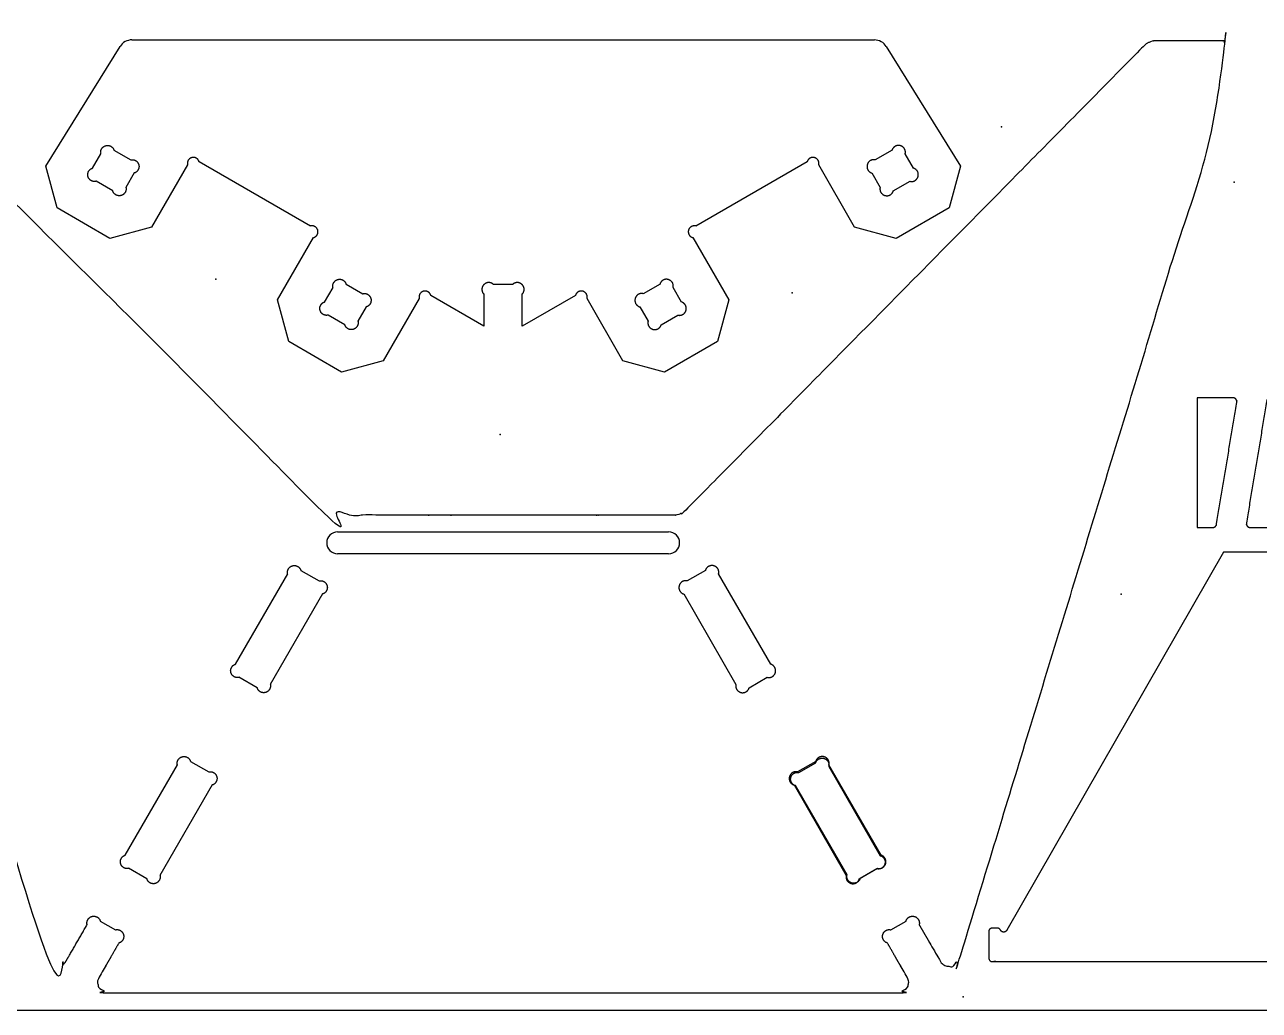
# Model space of a CAD drawing. Header units: millimetres. Extents: x 0 to 2438, y 0 to 1220.
# Drawn here: x 995 to 1701, y 0 to 564 of the extents above; entities that cross this region are included whole.
import ezdxf

# ---------------------------------------------------------------- set-up
doc = ezdxf.new("R2010")
doc.units = ezdxf.units.MM
doc.header["$MEASUREMENT"] = 0
for name, color, linetype, true_color in [('Board Fixings', 6, 'Continuous', 0xff00ff), ('Pockets 10mm', 5, 'Continuous', 0x0000ff), ('Profile - inside', 30, 'Continuous', 0xff7f00), ('Profile - outside', 18, 'Continuous', 0x000000), ('Stock Perimeter', 1, 'Continuous', 0xff0007)]:
    doc.layers.add(name, color=color, linetype=linetype, true_color=true_color)

msp = doc.modelspace()

# ---------------------------------------------------------------- linework, layer by layer
at = {"layer": 'Board Fixings'}
for p in [(1553.68, 505.64), (1686.88, 474.04), (1103.92, 418.52), (1433.89, 410.75), (1266.65, 329.55), (1622.17, 238.16), (1531.79, 7.8)]:
    msp.add_point(p, dxfattribs=at)
at = {"layer": 'Pockets 10mm'}
for p, q in [((1173.68, 273.86), (1363.16, 273.86)), ((1363.16, 261.36), (1173.68, 261.36))]:
    msp.add_line(p, q, dxfattribs=at)
for centre, start, end in [((1173.68, 267.61), 90, 270), ((1363.16, 267.61), 270, 90)]:
    msp.add_arc(centre, 6.25, start, end, dxfattribs=at)
at = {"layer": 'Profile - inside'}
for p, q in [((1033.39, 481.99), (1038.18, 490.31)), ((1045.63, 492.3), (1055.24, 486.76)), ((1491.07, 492.3), (1481.47, 486.76)), ((1503.32, 481.99), (1498.52, 490.31)), ((1044.99, 469), (1035.39, 474.55)), ((1057.24, 479.31), (1052.44, 471)), ((1479.47, 479.31), (1484.26, 471)), ((1491.71, 469), (1501.32, 474.55)), ((1166.24, 405.39), (1171.03, 413.7)), ((1178.48, 415.7), (1188.09, 410.15)), ((1358.22, 415.7), (1348.62, 410.15)), ((1370.47, 405.39), (1365.67, 413.7)), ((1177.84, 392.39), (1168.23, 397.94)), ((1190.08, 402.7), (1185.29, 394.39)), ((1346.62, 402.7), (1351.42, 394.39)), ((1358.87, 392.39), (1368.47, 397.94)), ((1115.2, 198.05), (1145.11, 249.83)), ((1152.57, 251.82), (1163.03, 245.78)), ((1384.27, 251.82), (1373.8, 245.78)), ((1421.63, 198.05), (1391.72, 249.83)), ((1165.03, 238.33), (1135.13, 186.54)), ((1371.8, 238.33), (1401.71, 186.54)), ((1127.68, 184.55), (1117.2, 190.6)), ((1409.16, 184.55), (1419.64, 190.6)), ((1089.43, 142.5), (1099.89, 136.45)), ((1447.41, 142.5), (1436.95, 136.45)), ((1437.73, 136.04), (1447.34, 141.59)), ((1052.06, 88.73), (1081.97, 140.51)), ((1454.79, 139.6), (1484.32, 88.47)), ((1484.77, 88.73), (1454.87, 140.51)), ((1101.89, 129), (1071.99, 77.22)), ((1434.95, 129), (1464.85, 77.22)), ((1465.27, 77.46), (1435.74, 128.59)), ((1064.54, 75.22), (1054.05, 81.28)), ((1472.3, 75.22), (1482.78, 81.28)), ((1482.33, 81.01), (1472.72, 75.47))]:
    msp.add_line(p, q, dxfattribs=at)
for points, weights, knots in [([(1038.18, 490.31), (1038.03, 490.62), (1038.03, 491.13), (1038.03, 495.06), (1041.96, 495.06), (1044.97, 495.06), (1045.63, 492.3)], [0.999999999999, 1.03635413562, 1.0922211219, 0.772316961853, 1.0922211219, 0.829119450549, 0.99878853296], [-261.09806, -261.09806, -261.09806, -260.864486, -260.864486, -259.536344, -259.536344, -258.442736, -258.442736, -258.442736]), ([(1498.52, 490.31), (1498.68, 490.62), (1498.68, 491.13), (1498.68, 495.06), (1494.75, 495.06), (1491.74, 495.06), (1491.07, 492.3)], [0.999999999999, 1.03635413562, 1.0922211219, 0.772316961853, 1.0922211219, 0.829119450549, 0.99878853296], [-261.09806, -261.09806, -261.09806, -260.864486, -260.864486, -259.536344, -259.536344, -258.442736, -258.442736, -258.442736]), ([(1035.39, 474.55), (1032.67, 473.74), (1031.16, 476.35), (1029.2, 479.75), (1032.6, 481.72), (1033.04, 481.97), (1033.39, 481.99)], [0.998784881367, 0.829122281803, 1.0922211219, 0.772316961852, 1.0922211219, 1.03635413562, 0.999999999999], [-221.355112, -221.355112, -221.355112, -220.261511, -220.261511, -218.933364, -218.933364, -218.699789, -218.699789, -218.699789]), ([(1055.24, 486.76), (1057.96, 487.56), (1059.46, 484.96), (1061.43, 481.56), (1058.03, 479.59), (1057.58, 479.33), (1057.24, 479.31)], [0.99878853296, 0.829119450549, 1.0922211219, 0.772316961853, 1.0922211219, 1.03635413562, 0.999999999999], [-247.354184, -247.354184, -247.354184, -246.260575, -246.260575, -244.932434, -244.932434, -244.69886, -244.69886, -244.69886]), ([(1481.47, 486.76), (1478.75, 487.56), (1477.24, 484.96), (1475.28, 481.56), (1478.68, 479.59), (1479.12, 479.33), (1479.47, 479.31)], [0.99878853296, 0.829119450549, 1.0922211219, 0.772316961853, 1.0922211219, 1.03635413562, 0.999999999999], [-247.354184, -247.354184, -247.354184, -246.260575, -246.260575, -244.932434, -244.932434, -244.69886, -244.69886, -244.69886]), ([(1501.32, 474.55), (1504.04, 473.74), (1505.54, 476.35), (1507.51, 479.75), (1504.11, 481.72), (1503.66, 481.97), (1503.32, 481.99)], [0.998784881367, 0.829122281803, 1.0922211219, 0.772316961852, 1.0922211219, 1.03635413562, 0.999999999999], [-221.355112, -221.355112, -221.355112, -220.261511, -220.261511, -218.933364, -218.933364, -218.699789, -218.699789, -218.699789]), ([(1052.44, 471), (1052.6, 470.69), (1052.6, 470.18), (1052.6, 466.25), (1048.67, 466.25), (1045.66, 466.25), (1044.99, 469)], [0.999999999999, 1.03635413562, 1.0922211219, 0.772316961852, 1.0922211219, 0.829119450548, 0.998788532958], [-235.099638, -235.099638, -235.099638, -234.866064, -234.866064, -233.537923, -233.537923, -232.444314, -232.444314, -232.444314]), ([(1484.26, 471), (1484.11, 470.69), (1484.11, 470.18), (1484.11, 466.25), (1488.04, 466.25), (1491.05, 466.25), (1491.71, 469)], [0.999999999999, 1.03635413562, 1.0922211219, 0.772316961852, 1.0922211219, 0.829119450548, 0.998788532958], [-235.099638, -235.099638, -235.099638, -234.866064, -234.866064, -233.537923, -233.537923, -232.444314, -232.444314, -232.444314]), ([(1171.03, 413.7), (1170.88, 414.01), (1170.88, 414.52), (1170.88, 418.45), (1174.81, 418.45), (1177.82, 418.45), (1178.48, 415.7)], [0.999999999999, 1.03635413562, 1.0922211219, 0.772316961853, 1.0922211219, 0.829119450549, 0.99878853296], [-261.09806, -261.09806, -261.09806, -260.864486, -260.864486, -259.536344, -259.536344, -258.442736, -258.442736, -258.442736]), ([(1365.67, 413.7), (1365.83, 414.01), (1365.83, 414.52), (1365.83, 418.45), (1361.9, 418.45), (1358.89, 418.45), (1358.22, 415.7)], [0.999999999999, 1.03635413562, 1.0922211219, 0.772316961853, 1.0922211219, 0.829119450549, 0.99878853296], [-261.09806, -261.09806, -261.09806, -260.864486, -260.864486, -259.536344, -259.536344, -258.442736, -258.442736, -258.442736]), ([(1188.09, 410.15), (1190.8, 410.96), (1192.31, 408.35), (1194.28, 404.95), (1190.87, 402.98), (1190.43, 402.73), (1190.08, 402.7)], [0.99878853296, 0.829119450549, 1.0922211219, 0.772316961853, 1.0922211219, 1.03635413562, 0.999999999999], [-247.354184, -247.354184, -247.354184, -246.260575, -246.260575, -244.932434, -244.932434, -244.69886, -244.69886, -244.69886]), ([(1348.62, 410.15), (1345.9, 410.96), (1344.39, 408.35), (1342.43, 404.95), (1345.83, 402.98), (1346.27, 402.73), (1346.62, 402.7)], [0.99878853296, 0.829119450549, 1.0922211219, 0.772316961853, 1.0922211219, 1.03635413562, 0.999999999999], [-247.354184, -247.354184, -247.354184, -246.260575, -246.260575, -244.932434, -244.932434, -244.69886, -244.69886, -244.69886]), ([(1168.23, 397.94), (1165.51, 397.14), (1164.01, 399.74), (1162.04, 403.14), (1165.44, 405.11), (1165.89, 405.37), (1166.24, 405.39)], [0.998784881367, 0.829122281803, 1.0922211219, 0.772316961852, 1.0922211219, 1.03635413562, 0.999999999999], [-221.355112, -221.355112, -221.355112, -220.261511, -220.261511, -218.933364, -218.933364, -218.699789, -218.699789, -218.699789]), ([(1368.47, 397.94), (1371.19, 397.14), (1372.7, 399.74), (1374.66, 403.14), (1371.26, 405.11), (1370.82, 405.37), (1370.47, 405.39)], [0.998784881367, 0.829122281803, 1.0922211219, 0.772316961852, 1.0922211219, 1.03635413562, 0.999999999999], [-221.355112, -221.355112, -221.355112, -220.261511, -220.261511, -218.933364, -218.933364, -218.699789, -218.699789, -218.699789]), ([(1185.29, 394.39), (1185.44, 394.08), (1185.44, 393.57), (1185.44, 389.64), (1181.51, 389.64), (1178.5, 389.64), (1177.84, 392.39)], [0.999999999999, 1.03635413562, 1.0922211219, 0.772316961852, 1.0922211219, 0.829119450548, 0.998788532958], [-235.099638, -235.099638, -235.099638, -234.866064, -234.866064, -233.537923, -233.537923, -232.444314, -232.444314, -232.444314]), ([(1351.42, 394.39), (1351.26, 394.08), (1351.26, 393.57), (1351.26, 389.64), (1355.19, 389.64), (1358.2, 389.64), (1358.87, 392.39)], [0.999999999999, 1.03635413562, 1.0922211219, 0.772316961852, 1.0922211219, 0.829119450548, 0.998788532958], [-235.099638, -235.099638, -235.099638, -234.866064, -234.866064, -233.537923, -233.537923, -232.444314, -232.444314, -232.444314]), ([(1145.11, 249.83), (1144.96, 250.14), (1144.96, 250.66), (1144.96, 254.59), (1148.89, 254.58), (1151.9, 254.58), (1152.57, 251.82)], [0.915535409908, 0.948888788406, 1.0002527894, 0.707285530287, 1.0002527894, 0.759170168179, 0.914861898169], [33.330423, 33.330423, 33.330423, 33.564835, 33.564835, 34.892519, 34.892519, 35.985747, 35.985747, 35.985747]), ([(1391.72, 249.83), (1391.88, 250.14), (1391.88, 250.66), (1391.87, 254.59), (1387.95, 254.58), (1384.93, 254.58), (1384.27, 251.82)], [0.915535409908, 0.948888788406, 1.0002527894, 0.707285530287, 1.0002527894, 0.759170168179, 0.914861898169], [33.330423, 33.330423, 33.330423, 33.564835, 33.564835, 34.892519, 34.892519, 35.985747, 35.985747, 35.985747]), ([(1163.03, 245.78), (1165.75, 246.58), (1167.26, 243.97), (1169.23, 240.57), (1165.82, 238.61), (1165.38, 238.35), (1165.03, 238.33)], [0.914868401425, 0.759165133293, 1.0002527894, 0.707285530287, 1.0002527894, 0.948888788406, 0.915535409908], [48.083052, 48.083052, 48.083052, 49.176293, 49.176293, 50.503966, 50.503966, 50.738376, 50.738376, 50.738376]), ([(1373.8, 245.78), (1371.08, 246.58), (1369.58, 243.97), (1367.61, 240.57), (1371.01, 238.61), (1371.46, 238.35), (1371.8, 238.33)], [0.914868401425, 0.759165133293, 1.0002527894, 0.707285530287, 1.0002527894, 0.948888788406, 0.915535409908], [48.083052, 48.083052, 48.083052, 49.176293, 49.176293, 50.503966, 50.503966, 50.738376, 50.738376, 50.738376]), ([(1117.2, 190.6), (1114.48, 189.8), (1112.97, 192.41), (1111.01, 195.81), (1114.41, 197.77), (1114.86, 198.03), (1115.2, 198.05)], [0.914712171041, 0.759286162519, 1.0002527894, 0.707285530287, 1.0002527894, 0.94888877616, 0.915535394004], [15.848374, 15.848374, 15.848374, 16.941627, 16.941627, 18.26929, 18.26929, 18.503697, 18.503697, 18.503697]), ([(1419.64, 190.6), (1422.36, 189.8), (1423.86, 192.41), (1425.83, 195.81), (1422.43, 197.77), (1421.98, 198.03), (1421.63, 198.05)], [0.914712171041, 0.759286162519, 1.0002527894, 0.707285530287, 1.0002527894, 0.94888877616, 0.915535394004], [15.848374, 15.848374, 15.848374, 16.941627, 16.941627, 18.26929, 18.26929, 18.503697, 18.503697, 18.503697]), ([(1135.13, 186.54), (1135.29, 186.23), (1135.29, 185.72), (1135.28, 181.79), (1131.36, 181.79), (1128.34, 181.79), (1127.68, 184.55)], [0.915535394004, 0.94888877616, 1.0002527894, 0.707285530287, 1.0002527894, 0.759286162519, 0.914712171041], [1.085311, 1.085311, 1.085311, 1.319719, 1.319719, 2.647382, 2.647382, 3.740635, 3.740635, 3.740635]), ([(1401.71, 186.54), (1401.55, 186.23), (1401.55, 185.72), (1401.55, 181.79), (1405.48, 181.79), (1408.49, 181.79), (1409.16, 184.55)], [0.915535394004, 0.94888877616, 1.0002527894, 0.707285530287, 1.0002527894, 0.759286162519, 0.914712171041], [1.085311, 1.085311, 1.085311, 1.319719, 1.319719, 2.647382, 2.647382, 3.740635, 3.740635, 3.740635]), ([(1081.97, 140.51), (1081.82, 140.82), (1081.82, 141.33), (1081.82, 145.26), (1085.75, 145.26), (1088.76, 145.26), (1089.43, 142.5)], [0.915535409908, 0.948888788406, 1.0002527894, 0.707285530287, 1.0002527894, 0.759170168179, 0.914861898169], [33.330423, 33.330423, 33.330423, 33.564835, 33.564835, 34.892519, 34.892519, 35.985747, 35.985747, 35.985747]), ([(1447.34, 141.59), (1448, 144.35), (1451.02, 144.35), (1454.94, 144.35), (1454.95, 140.42), (1454.95, 139.91), (1454.79, 139.6)], [0.999204107319, 0.829279049292, 1.09254912209, 0.772548893011, 1.09254912209, 1.0364455969, 1.00001459787], [525.374542, 525.374542, 525.374542, 526.467629, 526.467629, 527.795433, 527.795433, 528.029866, 528.029866, 528.029866]), ([(1454.87, 140.51), (1455.02, 140.82), (1455.02, 141.33), (1455.02, 145.26), (1451.09, 145.26), (1448.08, 145.26), (1447.41, 142.5)], [0.915535409908, 0.948888788406, 1.0002527894, 0.707285530287, 1.0002527894, 0.759170168179, 0.914861898169], [33.330423, 33.330423, 33.330423, 33.564835, 33.564835, 34.892519, 34.892519, 35.985747, 35.985747, 35.985747]), ([(1099.89, 136.45), (1102.61, 137.26), (1104.12, 134.65), (1106.08, 131.25), (1102.68, 129.28), (1102.24, 129.02), (1101.89, 129)], [0.914868401425, 0.759165133293, 1.0002527894, 0.707285530287, 1.0002527894, 0.948888788406, 0.915535409908], [48.083052, 48.083052, 48.083052, 49.176293, 49.176293, 50.503966, 50.503966, 50.738376, 50.738376, 50.738376]), ([(1436.95, 136.45), (1434.22, 137.26), (1432.72, 134.65), (1430.75, 131.25), (1434.16, 129.28), (1434.6, 129.02), (1434.95, 129)], [0.914868401425, 0.759165133293, 1.0002527894, 0.707285530287, 1.0002527894, 0.948888788406, 0.915535409908], [48.083052, 48.083052, 48.083052, 49.176293, 49.176293, 50.503966, 50.503966, 50.738376, 50.738376, 50.738376]), ([(1435.74, 128.59), (1435.39, 128.61), (1434.95, 128.87), (1431.54, 130.84), (1433.51, 134.24), (1435.01, 136.85), (1437.73, 136.04)], [1.00001459787, 1.0364455969, 1.09254912209, 0.772548893011, 1.09254912209, 0.829210309694, 0.999292871435], [511.625107, 511.625107, 511.625107, 511.859515, 511.859515, 513.187177, 513.187177, 514.280431, 514.280431, 514.280431]), ([(1054.05, 81.28), (1051.34, 80.47), (1049.83, 83.08), (1047.87, 86.48), (1051.27, 88.45), (1051.71, 88.7), (1052.06, 88.73)], [0.914712171041, 0.759286162519, 1.0002527894, 0.707285530287, 1.0002527894, 0.94888877616, 0.915535394004], [15.848374, 15.848374, 15.848374, 16.941627, 16.941627, 18.26929, 18.26929, 18.503697, 18.503697, 18.503697]), ([(1484.32, 88.47), (1484.67, 88.44), (1485.12, 88.19), (1488.52, 86.22), (1486.55, 82.82), (1485.05, 80.21), (1482.33, 81.01)], [1, 1.03643003927, 1.09253141861, 0.772536374763, 1.09253141861, 0.829334391297, 0.999098869832], [587.077633, 587.077633, 587.077633, 587.312036, 587.312036, 588.639702, 588.639702, 589.732957, 589.732957, 589.732957]), ([(1482.78, 81.28), (1485.5, 80.47), (1487.01, 83.08), (1488.97, 86.48), (1485.57, 88.45), (1485.12, 88.7), (1484.77, 88.73)], [0.914712171041, 0.759286162519, 1.0002527894, 0.707285530287, 1.0002527894, 0.94888877616, 0.915535394004], [15.848374, 15.848374, 15.848374, 16.941627, 16.941627, 18.26929, 18.26929, 18.503697, 18.503697, 18.503697]), ([(1071.99, 77.22), (1072.14, 76.91), (1072.14, 76.39), (1072.14, 72.46), (1068.21, 72.46), (1065.2, 72.46), (1064.54, 75.22)], [0.915535394004, 0.94888877616, 1.0002527894, 0.707285530287, 1.0002527894, 0.759286162519, 0.914712171041], [1.085311, 1.085311, 1.085311, 1.319719, 1.319719, 2.647382, 2.647382, 3.740635, 3.740635, 3.740635]), ([(1464.85, 77.22), (1464.69, 76.91), (1464.69, 76.39), (1464.69, 72.46), (1468.62, 72.46), (1471.63, 72.46), (1472.3, 75.22)], [0.915535394004, 0.94888877616, 1.0002527894, 0.707285530287, 1.0002527894, 0.759286162519, 0.914712171041], [1.085311, 1.085311, 1.085311, 1.319719, 1.319719, 2.647382, 2.647382, 3.740635, 3.740635, 3.740635]), ([(1472.72, 75.47), (1472.06, 72.71), (1469.05, 72.71), (1465.12, 72.71), (1465.12, 76.64), (1465.12, 77.15), (1465.27, 77.46)], [0.999099527661, 0.829333881361, 1.09253141861, 0.772536374763, 1.09253141861, 1.03643003927, 1], [449.922017, 449.922017, 449.922017, 451.015273, 451.015273, 452.342938, 452.342938, 452.57734, 452.57734, 452.57734])]:
    msp.add_rational_spline(points, weights, degree=2, knots=knots, dxfattribs=at)
at = {"layer": 'Profile - outside'}
for p, q in [((1006.69, 483.13), (1049.11, 551.68)), ((1055.91, 555.47), (1480.93, 555.45)), ((1487.74, 551.65), (1530.15, 483.11)), ((1013.09, 459.28), (1006.69, 483.13)), ((1087.77, 483.9), (1067.19, 448.23)), ((1158.11, 448.93), (1094.39, 485.68)), ((1442.45, 485.66), (1378.72, 448.92)), ((1469.64, 448.22), (1449.07, 483.89)), ((1530.15, 483.11), (1523.75, 459.26)), ((1043.34, 441.83), (1013.09, 459.28)), ((1523.75, 459.26), (1493.49, 441.81)), ((1067.19, 448.23), (1043.34, 441.83)), ((1493.49, 441.81), (1469.64, 448.22)), ((1139.32, 406.64), (1159.89, 442.3)), ((1376.94, 442.29), (1397.52, 406.63)), ((1257.35, 410.04), (1257.35, 391.69)), ((1273.9, 415.49), (1262.81, 415.49)), ((1279.35, 391.65), (1279.35, 410.04)), ((1145.71, 382.79), (1139.32, 406.64)), ((1220.4, 407.4), (1199.82, 371.73)), ((1257.35, 391.69), (1227.02, 409.18)), ((1309.81, 409.18), (1279.35, 391.65)), ((1337.01, 371.73), (1316.43, 407.4)), ((1397.52, 406.63), (1391.12, 382.78)), ((1175.97, 365.33), (1145.71, 382.79)), ((1391.12, 382.78), (1360.86, 365.33)), ((1199.82, 371.73), (1175.97, 365.33)), ((1360.86, 365.33), (1337.01, 371.73)), ((1665.61, 350.56), (1665.61, 276.36)), ((1680.75, 262.31), (1556.73, 45.9)), ((1866.04, 262.31), (1680.75, 262.31)), ((1037.77, 51.1), (1046.51, 46.05)), ((1490.33, 46.05), (1499.07, 51.1))]:
    msp.add_line(p, q, dxfattribs=at)
for centre, start, end in [((1055.91, 547.47), 89.99799, 148.25081), ((1480.93, 547.45), 31.6641, 89.99799)]:
    msp.add_arc(centre, 8, start, end, dxfattribs=at)
for points, weights, knots in [([(1366.83, 283.49), (1268.42, 283.49), (1170, 283.49), (1166.66, 283.49), (1164.31, 285.87), (1032.98, 418.93), (901.65, 551.99), (898.71, 554.97), (894.51, 554.97), (875.5, 554.97), (856.48, 554.97), (856.2, 554.97), (855.91, 554.97), (855.84, 554.97), (855.76, 554.97), (855.69, 554.97), (855.62, 554.97), (855.48, 554.97), (855.33, 554.97), (852.13, 554.97), (850.23, 552.4), (848.33, 549.83), (849.26, 546.77), (928.28, 288.08), (1007.29, 29.39), (1008.44, 25.63), (1012.35, 25.18), (1016.26, 24.74), (1018.22, 28.14), (1024.28, 38.62), (1030.33, 49.1)], [0.999999867664, 0.999999867664, 0.999999867664, 0.922623283647, 0.999999867664, 0.999999867664, 0.999999867664, 0.922623283647, 0.999999867664, 0.999999867664, 0.999999867664, 0.999999867664, 0.999999867664, 0.999999867664, 0.999999867664, 0.999999867664, 0.999999867664, 0.999999867664, 0.999999867664, 0.893028419823, 1.0000000717, 0.893028368815, 0.99999996968, 0.99999996968, 0.99999996968, 0.836264503076, 0.99999996968, 0.836264503076, 0.99999996968, 0.99999996968, 0.99999996968], [-489.648107, -489.648107, -489.648107, -292.815721, -292.815721, -286.480224, -286.480224, -271.759362, -271.759362, -263.820584, -263.820584, -262.323274, -262.323274, -261.748953, -261.748953, -261.605389, -261.605389, -261.461825, -261.461825, -261.174696, -261.174696, -260.941313, -260.941313, -260.70793, -260.70793, -239.429942, -239.429942, -232.465605, -232.465605, -225.501268, -225.501268, -219.501467, -219.501467, -219.501467]), ([(1506.51, 49.1), (1512.58, 38.59), (1518.65, 28.08), (1520.62, 24.67), (1524.53, 25.12), (1528.43, 25.57), (1529.58, 29.33), (1608.58, 288.05), (1687.58, 546.77), (1688.51, 549.83), (1686.61, 552.4), (1684.7, 554.97), (1681.5, 554.97), (1681.36, 554.97), (1681.22, 554.97), (1681.14, 554.97), (1681.07, 554.97), (1681, 554.97), (1680.93, 554.97), (1680.64, 554.97), (1680.35, 554.97), (1661.34, 554.97), (1642.32, 554.97), (1638.13, 554.97), (1635.19, 551.99), (1503.86, 418.93), (1372.53, 285.87), (1370.18, 283.49), (1366.83, 283.49)], [0.999999780808, 0.999999780808, 0.999999780808, 0.836250714766, 0.999999780808, 0.836250714766, 0.999999780808, 0.999999780808, 0.999999780808, 0.893028413314, 1.00000003585, 0.893028336802, 0.999999933832, 0.999999933832, 0.999999933832, 0.999999933832, 0.999999933832, 0.999999933832, 0.999999933832, 0.999999933832, 0.999999933832, 0.999999933832, 0.999999933832, 0.922623344695, 0.999999933832, 0.999999933832, 0.999999933832, 0.922623344695, 0.999999933832], [-134.518052, -134.518052, -134.518052, -128.499863, -128.499863, -121.535228, -121.535228, -114.570593, -114.570593, -93.278941, -93.278941, -93.045558, -93.045558, -92.812175, -92.812175, -92.525046, -92.525046, -92.381482, -92.381482, -92.237917, -92.237917, -91.663597, -91.663597, -90.166287, -90.166287, -82.227508, -82.227508, -67.506647, -67.506647, -61.171149, -61.171149, -61.171149]), ([(1094.39, 485.68), (1093.71, 488.22), (1091.08, 488.22), (1087.65, 488.22), (1087.65, 484.79), (1087.65, 484.34), (1087.77, 483.9)], [1.00000031946, 0.829679873047, 1.09324296405, 0.773039513362, 1.09324296405, 1.03662807496, 1.00003324286], [3027.1477643, 3027.1477643, 3027.1477643, 3027.3223113, 3027.3223113, 3027.5343688, 3027.5343688, 3027.5718625, 3027.5718625, 3027.5718625]), ([(1449.07, 483.89), (1449.19, 484.32), (1449.19, 484.77), (1449.19, 488.2), (1445.76, 488.2), (1443.13, 488.2), (1442.45, 485.66)], [1.00003324286, 1.03662807955, 1.09324298312, 0.773039526851, 1.09324298312, 0.829679950363, 1.00000025569], [3639.9630157, 3639.9630157, 3639.9630157, 3640.0005094, 3640.0005094, 3640.212567, 3640.212567, 3640.3871139, 3640.3871139, 3640.3871139]), ([(1159.89, 442.3), (1162.43, 442.98), (1162.43, 445.61), (1162.43, 449.04), (1159, 449.04), (1158.55, 449.04), (1158.11, 448.93)], [1.00007363528, 0.829639313616, 1.09325397923, 0.773047302272, 1.09325397923, 1.03660525272, 1.00000031946], [2953.1640044, 2953.1640044, 2953.1640044, 2953.3385838, 2953.3385838, 2953.5506414, 2953.5506414, 2953.5881572, 2953.5881572, 2953.5881572]), ([(1378.72, 448.92), (1378.28, 449.03), (1377.83, 449.03), (1374.4, 449.03), (1374.4, 445.61), (1374.4, 442.98), (1376.94, 442.29)], [1.00000025569, 1.03660519121, 1.0932539286, 0.773047266471, 1.0932539286, 0.829639275194, 1.00007358897], [3713.946721, 3713.946721, 3713.946721, 3713.9842368, 3713.9842368, 3714.1962944, 3714.1962944, 3714.3708739, 3714.3708739, 3714.3708739]), ([(1227.02, 409.18), (1226.34, 411.72), (1223.71, 411.72), (1220.28, 411.72), (1220.28, 408.29), (1220.28, 407.84), (1220.4, 407.4)], [0.99999977383, 0.829695818058, 1.0932535477, 0.773046997136, 1.0932535477, 1.03666186398, 1.00007363528], [2946.178168, 2946.178168, 2946.178168, 2946.3527098, 2946.3527098, 2946.5647674, 2946.5647674, 2946.6022454, 2946.6022454, 2946.6022454]), ([(1262.81, 415.49), (1260.85, 417.55), (1258.24, 416.04), (1254.84, 414.08), (1256.8, 410.67), (1257.06, 410.23), (1257.35, 410.04)], [0.999277722823, 0.8291977884, 1.09253289958, 0.772537421964, 1.09253289958, 1.03643022412, 0.99999977383], [2903.956885, 2903.956885, 2903.956885, 2905.050139, 2905.050139, 2906.377801, 2906.377801, 2906.612208, 2906.612208, 2906.612208]), ([(1279.35, 410.04), (1279.64, 410.23), (1279.9, 410.67), (1281.86, 414.08), (1278.46, 416.04), (1275.85, 417.55), (1273.9, 415.49)], [0.99999977383, 1.03643022412, 1.09253289958, 0.772537421964, 1.09253289958, 0.8291977884, 0.999277722823], [2890.210538, 2890.210538, 2890.210538, 2890.444946, 2890.444946, 2891.772607, 2891.772607, 2892.865862, 2892.865862, 2892.865862]), ([(1316.43, 407.4), (1316.55, 407.84), (1316.55, 408.29), (1316.55, 411.72), (1313.12, 411.72), (1310.49, 411.72), (1309.81, 409.18)], [1.00007358897, 1.03666181138, 1.093253478, 0.773046947849, 1.093253478, 0.829695890834, 0.99999954766], [3720.9326329, 3720.9326329, 3720.9326329, 3720.9701108, 3720.9701108, 3721.1821685, 3721.1821685, 3721.3567102, 3721.3567102, 3721.3567102]), ([(1665.61, 276.36), (1670.11, 276.36), (1674.62, 276.36), (1676.46, 276.36), (1676.76, 278.18), (1682.58, 313.11), (1688.4, 348.03), (1688.57, 349.03), (1687.92, 349.79), (1687.27, 350.56), (1686.26, 350.56), (1675.93, 350.56), (1665.61, 350.56)], [1, 1, 1, 0.763019982473, 1, 1, 1, 0.907296760162, 1, 0.907296802281, 1, 1, 1], [185.650443, 185.650443, 185.650443, 194.660813, 194.660813, 199.123744, 199.123744, 269.937231, 269.937231, 272.693044, 272.693044, 275.448856, 275.448856, 296.100893, 296.100893, 296.100893]), ([(1716.65, 350.56), (1712.15, 350.56), (1707.64, 350.56), (1705.8, 350.56), (1705.5, 348.75), (1699.68, 313.82), (1693.86, 278.9), (1693.69, 277.9), (1694.34, 277.13), (1694.99, 276.36), (1696, 276.36), (1706.33, 276.36), (1716.65, 276.36)], [1, 1, 1, 0.763019982473, 1, 1, 1, 0.907296760162, 1, 0.907296802281, 1, 1, 1], [185.650443, 185.650443, 185.650443, 194.660813, 194.660813, 199.123744, 199.123744, 269.937231, 269.937231, 272.693044, 272.693044, 275.448856, 275.448856, 296.100893, 296.100893, 296.100893]), ([(1030.33, 49.1), (1030.16, 49.41), (1030.16, 49.93), (1030.16, 53.86), (1034.09, 53.86), (1037.1, 53.86), (1037.77, 51.1)], [0.99999996968, 1.03656559241, 1.09309044351, 0.772931665057, 1.09309044351, 0.829468726797, 0.99998474025], [-219.501467, -219.501467, -219.501467, -219.26706, -219.26706, -217.939398, -217.939398, -216.846144, -216.846144, -216.846144]), ([(1499.07, 51.1), (1499.73, 53.86), (1502.75, 53.86), (1506.68, 53.86), (1506.68, 49.93), (1506.68, 49.41), (1506.51, 49.1)], [0.999984641721, 0.829468685723, 1.0930902101, 0.772931500013, 1.0930902101, 1.03656538791, 0.999999780808], [-137.173375, -137.173375, -137.173375, -136.080121, -136.080121, -134.752459, -134.752459, -134.518052, -134.518052, -134.518052]), ([(1046.51, 46.05), (1049.23, 46.85), (1050.74, 44.24), (1052.7, 40.84), (1049.3, 38.88), (1048.86, 38.62), (1048.51, 38.6)], [0.99998474025, 0.829784330825, 1.09330534327, 0.773083622133, 1.09330534327, 1.03716301874, 1.00070681916], [-206.749791, -206.749791, -206.749791, -205.656537, -205.656537, -204.328875, -204.328875, -204.094467, -204.094467, -204.094467]), ([(1488.33, 38.6), (1487.98, 38.62), (1487.54, 38.88), (1484.13, 40.84), (1486.1, 44.24), (1487.6, 46.85), (1490.33, 46.05)], [1.00070681916, 1.03716301411, 1.09330532427, 0.773083608703, 1.09330532427, 0.829784379238, 0.999984641721], [-149.925052, -149.925052, -149.925052, -149.690644, -149.690644, -148.362982, -148.362982, -147.269728, -147.269728, -147.269728]), ([(1556.73, 45.9), (1556.19, 44.77), (1554.93, 44.77), (1553.68, 44.77), (1553.14, 45.9), (1552.59, 47.02), (1551.34, 47.02), (1549.86, 47.02), (1548.38, 47.02), (1546.38, 47.02), (1546.38, 45.02), (1546.38, 37.46), (1546.38, 29.89), (1546.38, 27.89), (1548.38, 27.89), (1649.32, 27.9), (1750.26, 27.9), (1752, 27.9), (1752.86, 26.4), (1757.19, 18.9), (1761.52, 11.4), (1763.25, 8.4), (1766.72, 8.4), (1773.54, 8.4), (1780.37, 8.4), (1783.83, 8.4), (1785.56, 11.4), (1789.89, 18.9), (1794.22, 26.39), (1795.09, 27.89), (1796.82, 27.89), (1897.77, 27.89), (1998.71, 27.89), (2000.71, 27.89), (2000.71, 29.89), (2000.71, 37.46), (2000.71, 45.02), (2000.71, 47.02), (1998.71, 47.02), (1997.23, 47.02), (1995.75, 47.02), (1994.5, 47.02), (1993.95, 45.9), (1993.4, 44.77), (1992.15, 44.77), (1990.9, 44.77), (1990.35, 45.9)], [1, 0.847724848596, 1, 0.847724848596, 1, 0.847724848595, 1, 1, 1, 0.707106781187, 1, 1, 1, 0.707106851018, 0.999999860338, 0.999999860338, 0.999999860338, 0.86602763494, 0.999999860338, 0.999999860338, 0.999999860338, 0.866025314711, 0.999999796454, 0.999999796454, 0.999999796454, 0.866025314711, 0.999999860338, 0.999999860338, 0.999999860338, 0.866022930591, 0.999999860338, 0.999999860338, 0.999999860338, 0.70710668243, 0.999999860338, 0.999999860338, 0.999999860338, 0.70710668243, 0.999999860338, 0.999999860338, 0.999999860338, 0.847724802811, 0.999999715117, 0.847724607093, 0.999999715117, 0.847724607093, 0.999999715117], [5918.73653, 5918.73653, 5918.73653, 5920.972991, 5920.972991, 5923.209451, 5923.209451, 5925.445911, 5925.445911, 5928.407454, 5928.407454, 5931.549046, 5931.549046, 5946.674556, 5946.674556, 5949.816149, 5949.816149, 6151.755644, 6151.755644, 6154.897208, 6154.897208, 6172.217969, 6172.217969, 6178.501154, 6178.501154, 6192.150301, 6192.150301, 6198.433487, 6198.433487, 6215.753742, 6215.753742, 6218.895363, 6218.895363, 6420.784064, 6420.784064, 6423.925657, 6423.925657, 6439.051167, 6439.051167, 6442.19276, 6442.19276, 6445.154302, 6445.154302, 6447.390763, 6447.390763, 6449.627223, 6449.627223, 6451.863683, 6451.863683, 6451.863683]), ([(1048.51, 38.6), (1042.85, 28.8), (1037.19, 19), (1035.46, 16), (1037.19, 13), (1038.93, 10), (1042.39, 10), (1268.42, 10), (1494.45, 10), (1497.91, 10), (1499.64, 13), (1501.37, 16), (1499.64, 19), (1493.98, 28.8), (1488.33, 38.6)], [1.00070681916, 1.00070681916, 1.00070681916, 0.866624662312, 1.00070681916, 0.866624662312, 1.00070681916, 1.00070681916, 1.00070681916, 0.866624662312, 1.00070681916, 0.866624662312, 1.00070681916, 1.00070681916, 1.00070681916], [-204.094467, -204.094467, -204.094467, -198.483607, -198.483607, -192.200114, -192.200114, -185.91662, -185.91662, -168.102899, -168.102899, -161.819405, -161.819405, -155.535912, -155.535912, -149.925052, -149.925052, -149.925052])]:
    msp.add_rational_spline(points, weights, degree=2, knots=knots, dxfattribs=at)
at = {"layer": 'Stock Perimeter'}
msp.add_line((0, 0), (2438, 0), dxfattribs=at)

doc.saveas('drawing.dxf')
